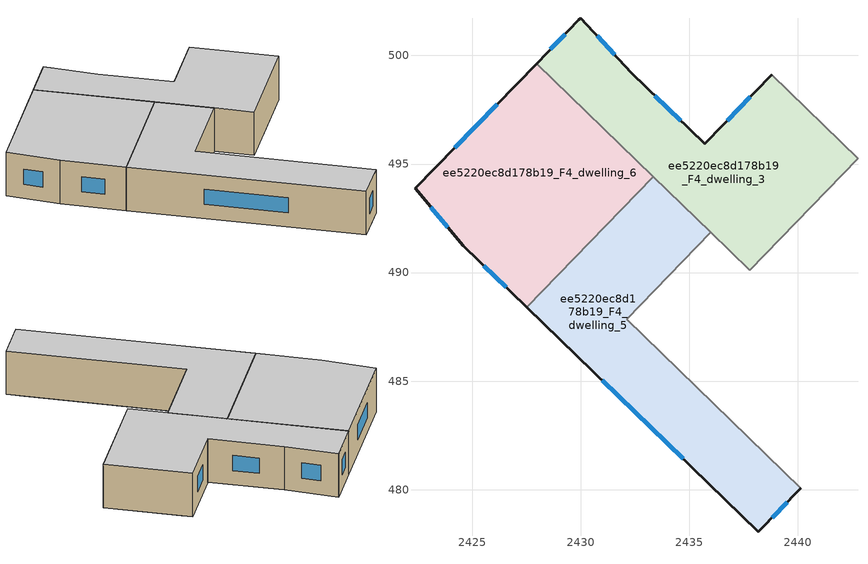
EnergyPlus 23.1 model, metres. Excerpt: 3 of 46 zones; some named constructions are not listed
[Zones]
ee5220ec8d178b19_F4_dwelling_3
 floor to ee5220ec8d178b19_F3_dwelling_2 (EU_floor_Construction): 2439.3,498.61 2439.32,491.7 2437.78,490.11 2433.04,494.7 2433.03,498.52 2435.71,495.92 2438.8,499.11 z12
 floor to ee5220ec8d178b19_F3_dwelling_0 (EU_floor_Construction): 2432.32,499.21 2433.03,498.52 2433.04,494.7 2427.97,499.63 2430.01,501.72 z12
 floor to ee5220ec8d178b19_F3_dwelling_5 (EU_floor_Construction): 2439.8,492.19 2439.32,491.7 2439.32,492.18 z12
 floor to ee5220ec8d178b19_F3_dwelling_4 (EU_floor_Construction): 2442.77,495.25 2439.8,492.19 2439.32,492.18 2439.3,498.61 z12
 wall outside (EU_wall_Construction): 2438.8,499.11 2435.76,495.97 2435.71,495.92 2432.32,499.21 2430.01,501.72 2429.92,501.63 2427.97,499.63 z12:15
 wall to ee5220ec8d178b19_F4_dwelling_2 (EU_wall_Construction): 2437.78,490.11 2442.77,495.25 z12:15
 wall to ee5220ec8d178b19_F4_dwelling_1 (EU_wall_Construction): 2442.77,495.25 2438.8,499.11 z12:15
 wall to ee5220ec8d178b19_F4_dwelling_6 (EU_wall_Construction): 2427.97,499.63 2433.35,494.41 z12:15
 wall to ee5220ec8d178b19_F4_dwelling_5 (EU_wall_Construction): 2433.35,494.41 2435.99,491.85 z12:15
 wall to ee5220ec8d178b19_F4_dwelling_4 (EU_wall_Construction): 2435.99,491.85 2437.78,490.11 z12:15
 window (EU_Window_Construction): 2429.29,500.98 2428.6,500.28 / 2431.56,500.03 2430.76,500.91 / 2434.6,496.99 2433.42,498.14 / 2437.81,498.09 2436.74,496.99 z12.98:14.02
 ceiling to ee5220ec8d178b19_F5_dwelling_3 (EU_floor_Construction): 2437.78,490.11 2442.77,495.25 2438.8,499.11 2435.76,495.97 2435.71,495.92 2432.32,499.21 2430.01,501.72 2429.92,501.63 2427.97,499.63 z15
ee5220ec8d178b19_F4_dwelling_5
 floor to ee5220ec8d178b19_F3_dwelling_1 (EU_floor_Construction): 2433.05,493.35 2433.06,488.83 2432.11,487.85 2433.07,486.93 2433.08,483.01 2427.52,488.4 2432.32,493.35 z12
 floor to ee5220ec8d178b19_F3_dwelling_0 (EU_floor_Construction): 2433.05,494.1 2433.05,493.35 2432.32,493.35 z12
 floor to ee5220ec8d178b19_F3_dwelling_3 (EU_floor_Construction): 2439.36,480.83 2439.36,479.26 2438.19,478.05 2433.08,483.01 2433.07,486.93 z12
 floor to ee5220ec8d178b19_F3_dwelling_5 (EU_floor_Construction): 2440.14,480.07 2439.36,479.26 2439.36,480.83 z12
 floor to ee5220ec8d178b19_F3_dwelling_2 (EU_floor_Construction): 2435.99,491.85 2433.08,488.85 2433.06,488.85 2433.05,494.1 2433.35,494.41 z12
 wall outside (EU_wall_Construction): 2427.52,488.4 2438.19,478.05 2440.14,480.07 z12:15
 wall to ee5220ec8d178b19_F4_dwelling_4 (EU_wall_Construction): 2440.14,480.07 2432.11,487.85 2435.99,491.85 z12:15
 wall to ee5220ec8d178b19_F4_dwelling_6 (EU_wall_Construction): 2433.35,494.41 2427.52,488.4 z12:15
 window (EU_Window_Construction): 2438.82,478.71 2439.5,479.41 / 2430.99,485.04 2434.72,481.42 z12.98:14.02
 ceiling to ee5220ec8d178b19_F5_dwelling_5 (EU_floor_Construction): 2438.19,478.05 2440.14,480.07 2432.11,487.85 2435.99,491.85 2433.35,494.41 2427.52,488.4 z15
ee5220ec8d178b19_F4_dwelling_6
 floor to ee5220ec8d178b19_F3_dwelling_0 (EU_floor_Construction): 2433.04,494.7 2433.05,494.1 2432.32,493.35 2422.83,493.32 2422.37,493.87 2427.97,499.63 z12
 floor to ee5220ec8d178b19_F3_dwelling_1 (EU_floor_Construction): 2432.32,493.35 2427.52,488.4 2424.59,491.24 2422.83,493.32 z12
 floor to ee5220ec8d178b19_F3_dwelling_2 (EU_floor_Construction): 2433.35,494.41 2433.05,494.1 2433.04,494.7 z12
 wall outside (EU_wall_Construction): 2427.97,499.63 2422.37,493.87 2424.59,491.24 2427.52,488.4 z12:15
 window (EU_Window_Construction): 2425.54,490.32 2426.56,489.33 / 2423.09,493.02 2423.87,492.1 / 2426.15,497.76 2424.19,495.74 z12.98:14.02
 ceiling to ee5220ec8d178b19_F5_dwelling_6 (EU_floor_Construction): 2427.52,488.4 2433.35,494.41 2427.97,499.63 2422.37,493.87 2424.59,491.24 z15
[SCHEDULE:FILE] Column Number=1; Rows to Skip at Top=0; Number of Hours of Data=8760; Column Separator=Comma; Interpolate to Timestep=No; Minutes per Item=60; Adjust Schedule for Daylight Savings=Yes
Name | File
EU_Step8_GainSchedule_ee5220ec8d178b19_F2_dwelling_1_f000 | ../../schedules/ee5220ec8d178b19/ee5220ec8d178b19_F2_dwelling_1_f000_gain.csv
EU_Step8_GainSchedule_ee5220ec8d178b19_F2_dwelling_2_f000 | ../../schedules/ee5220ec8d178b19/ee5220ec8d178b19_F2_dwelling_2_f000_gain.csv
EU_Step8_GainSchedule_ee5220ec8d178b19_F2_dwelling_3_f000 | ../../schedules/ee5220ec8d178b19/ee5220ec8d178b19_F2_dwelling_3_f000_gain.csv
EU_Step8_GainSchedule_ee5220ec8d178b19_F2_dwelling_4_f000 | ../../schedules/ee5220ec8d178b19/ee5220ec8d178b19_F2_dwelling_4_f000_gain.csv
EU_Step8_GainSchedule_ee5220ec8d178b19_F2_dwelling_5_f000 | ../../schedules/ee5220ec8d178b19/ee5220ec8d178b19_F2_dwelling_5_f000_gain.csv
EU_Step8_GainSchedule_ee5220ec8d178b19_F2_dwelling_6_f000 | ../../schedules/ee5220ec8d178b19/ee5220ec8d178b19_F2_dwelling_6_f000_gain.csv
EU_Step8_GainSchedule_ee5220ec8d178b19_F2_dwelling_7_f000 | ../../schedules/ee5220ec8d178b19/ee5220ec8d178b19_F2_dwelling_7_f000_gain.csv
EU_Step8_GainSchedule_ee5220ec8d178b19_F3_dwelling_0_f000 | ../../schedules/ee5220ec8d178b19/ee5220ec8d178b19_F3_dwelling_0_f000_gain.csv
EU_Step8_GainSchedule_ee5220ec8d178b19_F3_dwelling_1_f000 | ../../schedules/ee5220ec8d178b19/ee5220ec8d178b19_F3_dwelling_1_f000_gain.csv
EU_Step8_GainSchedule_ee5220ec8d178b19_F3_dwelling_2_f000 | ../../schedules/ee5220ec8d178b19/ee5220ec8d178b19_F3_dwelling_2_f000_gain.csv
EU_Step8_GainSchedule_ee5220ec8d178b19_F3_dwelling_3_f000 | ../../schedules/ee5220ec8d178b19/ee5220ec8d178b19_F3_dwelling_3_f000_gain.csv
EU_Step8_GainSchedule_ee5220ec8d178b19_F3_dwelling_4_f000 | ../../schedules/ee5220ec8d178b19/ee5220ec8d178b19_F3_dwelling_4_f000_gain.csv
EU_Step8_GainSchedule_ee5220ec8d178b19_F3_dwelling_5_f000 | ../../schedules/ee5220ec8d178b19/ee5220ec8d178b19_F3_dwelling_5_f000_gain.csv
EU_Step8_GainSchedule_ee5220ec8d178b19_F3_dwelling_6_f000 | ../../schedules/ee5220ec8d178b19/ee5220ec8d178b19_F3_dwelling_6_f000_gain.csv
EU_Step8_GainSchedule_ee5220ec8d178b19_F3_dwelling_7_f000 | ../../schedules/ee5220ec8d178b19/ee5220ec8d178b19_F3_dwelling_7_f000_gain.csv
